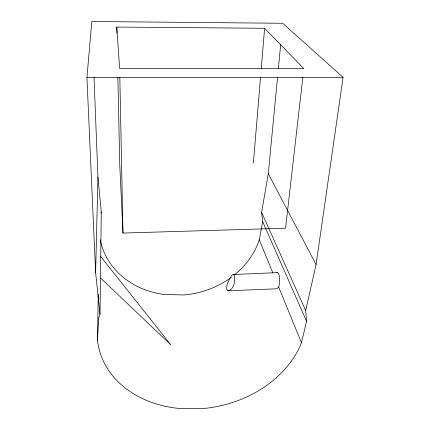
<?xml version="1.0" encoding="UTF-8"?>
<svg xmlns="http://www.w3.org/2000/svg" width="430" height="430" viewBox="0 0 430 430"><rect width="100%" height="100%" fill="white"/><g stroke="black" fill="none" stroke-linecap="round" stroke-linejoin="round"><path stroke-width="0.64" d="M100.018 314.368L95.621 272.717L86.93 77.61L91.826 21.5L282.709 23.279L343.07 77.346L316.077 264.541L305.676 310.605L306.552 321.317L301.473 342.742A105.791 83.592 -12.5 0 1 204.744 408.387L179.444 408.5A105.791 83.592 -12.5 0 1 97.476 340.291L98.717 317.689L100.018 314.368L101.27 211.909L97.938 177.058L94.014 77.153M97.476 340.291L98.26 294.077M95.621 272.717L97.938 177.058M253.372 163.206L260.558 77.045M261.225 69.026L264.622 28.283L116.772 27.047L116.906 33.067M234.425 274.931A82.297 71.428 -11.9 0 0 259.301 239.827L262.639 221.547L261.607 212.404L268.282 173.747L277.517 77.448M278.35 68.757L280.661 44.682M302.838 77.271L285.552 228.206L122.985 233.065L119.782 165.528L117.863 77.223M100.867 213.022L101.27 211.909M277.56 272.642L232.506 274.507C229.534 278.844 225.39 284.945 227.131 290.379L228.013 290.809L275.818 288.831L277.796 288.025L278.748 286.848A8.089 2.311 -89.2 0 0 279.446 277.14A8.089 2.311 -89.2 0 0 276.958 272.787M228.013 290.809C234.506 289.54 235.516 279.973 233.92 274.727L233.275 274.34M97.126 335.851L97.723 335.825M86.93 77.61L343.07 77.346M100.642 278.07L170.791 344.822L100.722 256.554M264.622 28.283L303.827 68.628L119.647 68.504L116.772 27.047M268.282 173.747L316.077 264.541M261.607 212.404L305.676 310.605M262.639 221.547L306.552 321.317M259.301 239.827L272.883 272.975M278.656 287.057L301.473 342.742M119.825 77.239L122.985 233.065M231.281 277.361A82.297 71.428 -11.9 0 1 184.051 294.958L163.948 294.491A82.297 71.428 -11.9 0 1 100.174 239.779"/></g></svg>
